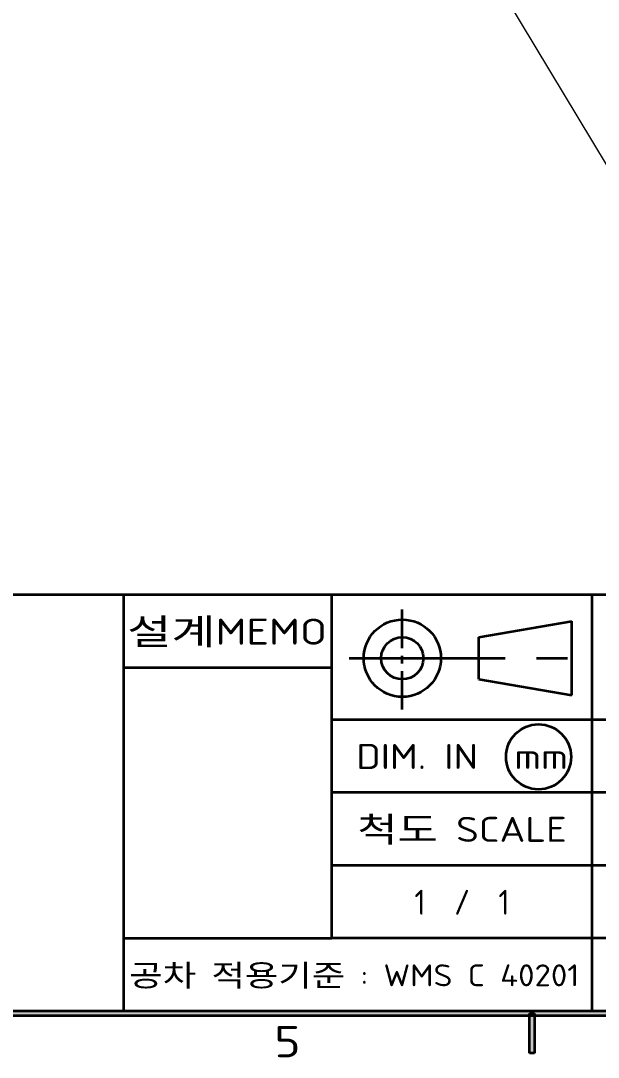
# Model space of a CAD drawing. Extents: x 23 to 417, y 3 to 294.
# Drawn here: x 220.9 to 276.4, y 5.8 to 105.3 of the extents above; entities that cross this region are included whole.
import ezdxf
from ezdxf.enums import TextEntityAlignment as Align

# ---------------------------------------------------------------- set-up
doc = ezdxf.new("R2010")
doc.units = 0
doc.linetypes.add('AXES', pattern=[24, 15, -3, 3, -3])
doc.layers.get('0').update_dxf_attribs({"lineweight": 13})
for name, color, linetype, lineweight in [('3', 7, 'Continuous', 13), ('4', 7, 'Continuous', 13), ('5', 7, 'Continuous', 13)]:
    doc.layers.add(name, color=color, linetype=linetype, lineweight=lineweight)
doc.styles.get("Standard").update_dxf_attribs({"font": 'isocp.shx'})

# ---------------------------------------------------------------- blocks, each defined once
blk = doc.blocks.new('BLOCK83')
at = {"color": 7, "lineweight": 13}
blk.add_line((68.041, 2.003), (81.558, -20.46), dxfattribs=at)
blk.add_lwpolyline([(69.48, 0.615), (68.041, 2.003), (68.593, 0.081)], dxfattribs=at)
blk.add_circle((83.216, -23.216), 3.216, dxfattribs=at)
blk.add_text('4', height=3.5, dxfattribs=at).set_placement((81.856, -24.966), (84.576, -24.966), align=Align.FIT)

msp = doc.modelspace()

# ---------------------------------------------------------------- linework, layer by layer
at = {"color": 7, "lineweight": 35}
for p, q in [((30.237, 50.238), (409.762, 50.238)), ((230.762, 10.238), (230.762, 50.238)), ((250.762, 17.238), (250.762, 50.238)), ((275.762, 10.238), (275.762, 50.238)), ((230.762, 43.238), (250.762, 43.238)), ((250.762, 38.238), (337.762, 38.238)), ((250.762, 31.238), (337.762, 31.238)), ((250.762, 24.238), (275.762, 24.238)), ((275.762, 24.238), (315.762, 24.238)), ((230.762, 17.238), (250.762, 17.238)), ((315.762, 17.238), (250.762, 17.238))]:
    msp.add_line(p, q, dxfattribs=at)
msp.add_circle((270.621, 34.647), 3.125, dxfattribs=at)
at = {"layer": '3', "color": 7, "lineweight": 35, "ltscale": 0.22678}
for p, q in [((264.884, 46.14), (273.826, 47.664)), ((264.884, 42.09), (273.826, 40.565))]:
    msp.add_line(p, q, dxfattribs=at)
at = {"layer": '3', "color": 7, "lineweight": 35, "ltscale": 0.17747}
msp.add_line((273.826, 40.565), (273.826, 47.664), dxfattribs=at)
at = {"layer": '3', "color": 7, "lineweight": 35, "ltscale": 0.10125}
msp.add_line((264.884, 42.09), (264.884, 46.14), dxfattribs=at)
at = {"layer": '3', "color": 7, "lineweight": 35}
for p, q in [((30.237, 10.238), (409.762, 10.238)), ((410.238, 9.762), (29.763, 9.762))]:
    msp.add_line(p, q, dxfattribs=at)
at = {"layer": '3', "color": 7, "lineweight": 35, "ltscale": 0.095}
for p, q in [((269.762, 6.2), (269.762, 10)), ((270.238, 10), (270.238, 6.2))]:
    msp.add_line(p, q, dxfattribs=at)
at = {"layer": '3', "color": 7, "lineweight": 35, "ltscale": 0.011875}
for p, q in [((269.762, 10), (270.238, 10)), ((270.238, 6.2), (269.762, 6.2))]:
    msp.add_line(p, q, dxfattribs=at)
at = {"layer": '3', "color": 7, "lineweight": 35}
for radius in [3.712, 2.025]:
    msp.add_circle((257.53, 44.115), radius, dxfattribs=at)
at = {"layer": '3', "color": 7, "lineweight": 5}
for points in [[(29.763, 9.762), (30.237, 10.238), (410.237, 9.762), (409.763, 10.238)], [(269.763, 6.2), (270.237, 6.2), (269.763, 10), (270.237, 10)]]:
    msp.add_solid(points, dxfattribs=at)
at = {"layer": '4', "color": 7, "linetype": 'AXES', "lineweight": 35, "ltscale": 0.245625}
msp.add_line((257.53, 39.202), (257.53, 49.027), dxfattribs=at)
at = {"layer": '4', "color": 7, "linetype": 'AXES', "lineweight": 35}
msp.add_line((252.413, 44.115), (274.637, 44.115), dxfattribs=at)

# ---------------------------------------------------------------- block references
at = {"lineweight": 0}
msp.add_blockref('BLOCK83', (197.745, 108.347), dxfattribs=at)

# ---------------------------------------------------------------- texts
at = {"layer": '3', "color": 7, "lineweight": 13}
msp.add_text('5', height=3, dxfattribs=at).set_placement((245.223, 5.792), (247.761, 5.792), align=Align.FIT)
at = {"layer": '5', "color": 7, "lineweight": 13}
for s, height, p, p2 in [('설계MEMO', 2.5, (231.103, 45.418), (250.302, 45.418)), ('DIM. IN  mm', 2.4, (253.101, 33.481), (273.439, 33.481)), ('척도 SCALE', 2.4, (253.208, 26.481), (273.331, 26.481)), ('1  /  1', 2.4, (258.701, 19.481), (267.839, 19.481)), ('공차 적용기준 : WMS C 40201', 2.1, (231.296, 12.612), (274.535, 12.612))]:
    msp.add_text(s, height=height, dxfattribs=at).set_placement(p, p2, align=Align.FIT)

doc.saveas('drawing.dxf')
